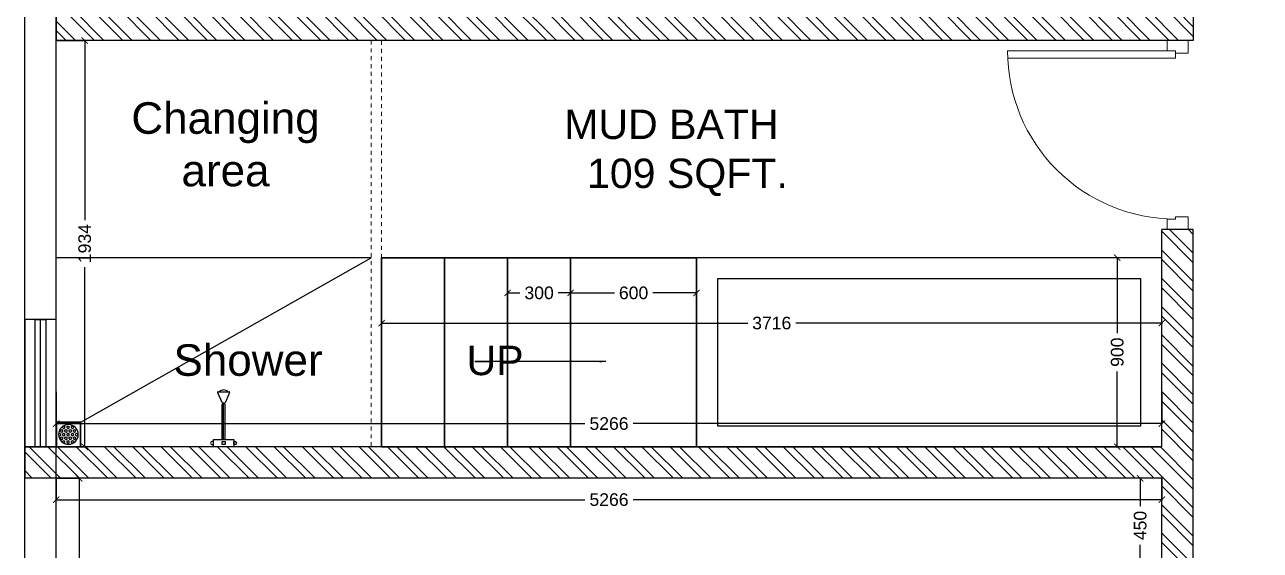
# Model space of a CAD drawing. Header units: millimetres. Extents: x 1464389 to 1998638, y -29162 to 256806.
# Drawn here: x 1949112 to 1954997, y 208510 to 211012 of the extents above; entities that cross this region are included whole.
import ezdxf

# ---------------------------------------------------------------- set-up
doc = ezdxf.new("R2010")
doc.units = ezdxf.units.MM
doc.header["$LTSCALE"] = 15
doc.header["$PDMODE"] = 35
doc.linetypes.add('JIS_02_1.2', pattern=[2.5, 1.25, -1.25])
doc.layers.get('0').update_dxf_attribs({"lineweight": 5})
for name, color, linetype in [('A-WNDW', 4, 'Continuous'), ('COLUMN', 14, 'Continuous'), ('GFC Walls', 14, 'Continuous'), ('LS_DR_Washbasin', 165, 'Continuous'), ('NEW WALL', 5, 'Continuous'), ('Text', 250, 'Continuous')]:
    doc.layers.add(name, color=color, linetype=linetype)
for name, color, linetype, lineweight in [('DOOR', 124, 'Continuous', 9), ('floor raising', 210, 'Continuous', 9), ('hidden line', 251, 'JIS_02_1.2', 20), ('ledge wall line', 252, 'Continuous', 13), ('wall', 50, 'Continuous', 30)]:
    doc.layers.add(name, color=color, linetype=linetype, lineweight=lineweight)
doc.layers.add('Furnitures', color=7, linetype='Continuous', lineweight=25, true_color=0x753b00)
doc.layers.add('TEXTS', color=7, linetype='Continuous', true_color=0x636466)
doc.styles.add('ARIAL', font='arial.ttf')
doc.dimstyles.new('SC-25', dxfattribs={"dimtxt": 60, "dimasz": 30, "dimexe": 0, "dimexo": 0, "dimgap": 25, "dimtad": 0, "dimdec": 0, "dimzin": 0, "dimdsep": 46, "dimtxsty": 'ARIAL', "dimblk": 'ARCHTICK', "dimcen": 0.09, "dimdle": 3, "dimclrd": 251, "dimclre": 251, "dimclrt": 1, "dimadec": 0, "dimazin": 0, "dimtfac": 1, "dimtdec": 0, "dimtofl": 0, "dimtmove": 0, "dimatfit": 2, "dimfxl": 100, "dimtolj": 1, "dimtzin": 0, "dimarcsym": 0})

# ---------------------------------------------------------------- blocks, each defined once
blk = doc.blocks.new('_ArchTick')
at = {"color": 0, "linetype": 'ByBlock', "const_width": 0.15}
blk.add_lwpolyline([(-0.5, -0.5), (0.5, 0.5)], dxfattribs=at)
blk = doc.blocks.new('*D3289')
at = {"layer": 'COLUMN', "color": 251, "lineweight": -2, "transparency": 16777216}
for p, q in [((1950808.7, 209591.2), (1952555.2, 209591.2)), ((1950811.7, 209508), (1950811.7, 209591.2)), ((1954530.7, 209591.2), (1952784.3, 209591.2)), ((1954527.7, 209508), (1954527.7, 209591.2))]:
    blk.add_line(p, q, dxfattribs=at)
at = {"layer": 'Defpoints', "color": 0, "transparency": 16777216}
for p in [(1950811.7, 209591.2), (1950811.7, 209508), (1954527.7, 209508)]:
    blk.add_point(p, dxfattribs=at)
at = {"layer": 'COLUMN', "color": 251, "lineweight": -2, "transparency": 16777216, "xscale": 30, "yscale": 30, "zscale": 30, "rotation": 180}
blk.add_blockref('_ArchTick', (1950811.7, 209591.2), dxfattribs=at)
at = {"layer": 'COLUMN', "color": 251, "lineweight": -2, "transparency": 16777216, "xscale": 30, "yscale": 30, "zscale": 30}
blk.add_blockref('_ArchTick', (1954527.7, 209591.2), dxfattribs=at)
at = {"layer": 'COLUMN', "color": 1, "transparency": 16777216, "insert": (1952669.7, 209591.2), "char_height": 60, "attachment_point": 5, "style": 'ARIAL', "bg_fill": 3, "box_fill_scale": 1.1, "bg_fill_color": 256, "bg_fill_true_color": 13158600, "bg_fill_transparency": 0}
blk.add_mtext('\\A1;3716', dxfattribs=at)
blk = doc.blocks.new('*D3290')
at = {"layer": 'COLUMN', "color": 251, "lineweight": -2, "transparency": 16777216}
for p, q in [((1954315.4, 209905.6), (1954315.4, 209543.8)), ((1954527.7, 209902.6), (1954315.4, 209902.6)), ((1954315.4, 208999.6), (1954315.4, 209361.4)), ((1954527.7, 209002.6), (1954315.4, 209002.6))]:
    blk.add_line(p, q, dxfattribs=at)
at = {"layer": 'Defpoints', "color": 0, "transparency": 16777216}
for p in [(1954315.4, 209902.6), (1954527.7, 209902.6), (1954527.7, 209002.6)]:
    blk.add_point(p, dxfattribs=at)
at = {"layer": 'COLUMN', "color": 251, "lineweight": -2, "transparency": 16777216, "xscale": 30, "yscale": 30, "zscale": 30}
for p, rotation in [((1954315.4, 209902.6), 90), ((1954315.4, 209002.6), 270)]:
    blk.add_blockref('_ArchTick', p, dxfattribs=dict(at, rotation=rotation))
at = {"layer": 'COLUMN', "color": 1, "transparency": 16777216, "insert": (1954315.4, 209452.6), "char_height": 60, "attachment_point": 5, "rotation": 90, "style": 'ARIAL', "bg_fill": 3, "box_fill_scale": 1.1, "bg_fill_color": 256, "bg_fill_true_color": 13158600, "bg_fill_transparency": 0}
blk.add_mtext('\\A1;900', dxfattribs=at)
blk = doc.blocks.new('*D3291')
at = {"layer": 'COLUMN', "color": 251, "lineweight": -2, "transparency": 16777216}
for p, q in [((1951711.7, 209902.6), (1951711.7, 209734.7)), ((1952311.7, 209902.6), (1952311.7, 209734.7)), ((1951708.7, 209734.7), (1951920.4, 209734.7)), ((1952314.7, 209734.7), (1952103.1, 209734.7))]:
    blk.add_line(p, q, dxfattribs=at)
at = {"layer": 'Defpoints', "color": 0, "transparency": 16777216}
for p in [(1951711.7, 209902.6), (1952311.7, 209902.6), (1951711.7, 209734.7)]:
    blk.add_point(p, dxfattribs=at)
at = {"layer": 'COLUMN', "color": 251, "lineweight": -2, "transparency": 16777216, "xscale": 30, "yscale": 30, "zscale": 30, "rotation": 180}
blk.add_blockref('_ArchTick', (1951711.7, 209734.7), dxfattribs=at)
at = {"layer": 'COLUMN', "color": 251, "lineweight": -2, "transparency": 16777216, "xscale": 30, "yscale": 30, "zscale": 30}
blk.add_blockref('_ArchTick', (1952311.7, 209734.7), dxfattribs=at)
at = {"layer": 'COLUMN', "color": 1, "transparency": 16777216, "insert": (1952011.7, 209734.7), "char_height": 60, "attachment_point": 5, "style": 'ARIAL', "bg_fill": 3, "box_fill_scale": 1.1, "bg_fill_color": 256, "bg_fill_true_color": 13158600, "bg_fill_transparency": 0}
blk.add_mtext('\\A1;600', dxfattribs=at)
blk = doc.blocks.new('*D3292')
at = {"layer": 'COLUMN', "color": 251, "lineweight": -2, "transparency": 16777216}
for p, q in [((1951411.7, 209902.6), (1951411.7, 209734.7)), ((1951711.7, 209902.6), (1951711.7, 209734.7)), ((1951408.7, 209734.7), (1951470.6, 209734.7)), ((1951714.7, 209734.7), (1951652.9, 209734.7))]:
    blk.add_line(p, q, dxfattribs=at)
at = {"layer": 'Defpoints', "color": 0, "transparency": 16777216}
for p in [(1951411.7, 209902.6), (1951711.7, 209902.6), (1951411.7, 209734.7)]:
    blk.add_point(p, dxfattribs=at)
at = {"layer": 'COLUMN', "color": 251, "lineweight": -2, "transparency": 16777216, "xscale": 30, "yscale": 30, "zscale": 30, "rotation": 180}
blk.add_blockref('_ArchTick', (1951411.7, 209734.7), dxfattribs=at)
at = {"layer": 'COLUMN', "color": 251, "lineweight": -2, "transparency": 16777216, "xscale": 30, "yscale": 30, "zscale": 30}
blk.add_blockref('_ArchTick', (1951711.7, 209734.7), dxfattribs=at)
at = {"layer": 'COLUMN', "color": 1, "transparency": 16777216, "insert": (1951561.7, 209734.7), "char_height": 60, "attachment_point": 5, "style": 'ARIAL', "bg_fill": 3, "box_fill_scale": 1.1, "bg_fill_color": 256, "bg_fill_true_color": 13158600, "bg_fill_transparency": 0}
blk.add_mtext('\\A1;300', dxfattribs=at)
blk = doc.blocks.new('*D3306')
at = {"layer": 'Defpoints', "color": 0, "transparency": 16777216}
for p in [(1949261.7, 209263.7), (1954527.7, 209263.7), (1954527.7, 209112.5)]:
    blk.add_point(p, dxfattribs=at)
at = {"layer": 'floor raising', "color": 251, "lineweight": -2, "transparency": 16777216}
for p, q in [((1949261.7, 209263.7), (1949261.7, 209112.5)), ((1954527.7, 209263.7), (1954527.7, 209112.5)), ((1949258.7, 209112.5), (1951780.1, 209112.5)), ((1954530.7, 209112.5), (1952009.3, 209112.5))]:
    blk.add_line(p, q, dxfattribs=at)
at = {"layer": 'floor raising', "color": 251, "lineweight": -2, "transparency": 16777216, "xscale": 30, "yscale": 30, "zscale": 30, "rotation": 180}
blk.add_blockref('_ArchTick', (1949261.7, 209112.5), dxfattribs=at)
at = {"layer": 'floor raising', "color": 251, "lineweight": -2, "transparency": 16777216, "xscale": 30, "yscale": 30, "zscale": 30}
blk.add_blockref('_ArchTick', (1954527.7, 209112.5), dxfattribs=at)
at = {"layer": 'floor raising', "color": 1, "transparency": 16777216, "insert": (1951894.7, 209112.5), "char_height": 60, "attachment_point": 5, "style": 'ARIAL', "bg_fill": 3, "box_fill_scale": 1.1, "bg_fill_color": 256, "bg_fill_true_color": 13158600, "bg_fill_transparency": 0}
blk.add_mtext('\\A1;5266', dxfattribs=at)
blk = doc.blocks.new('*D3307')
at = {"layer": 'Defpoints', "color": 0, "transparency": 16777216}
for p in [(1949261.7, 210936.6), (1949397.5, 210936.6), (1949261.7, 209002.6)]:
    blk.add_point(p, dxfattribs=at)
at = {"layer": 'floor raising', "color": 251, "lineweight": -2, "transparency": 16777216}
for p, q in [((1949261.7, 210936.6), (1949397.5, 210936.6)), ((1949397.5, 210939.6), (1949397.5, 210081.3)), ((1949397.5, 208999.6), (1949397.5, 209858)), ((1949261.7, 209002.6), (1949397.5, 209002.6))]:
    blk.add_line(p, q, dxfattribs=at)
at = {"layer": 'floor raising', "color": 251, "lineweight": -2, "transparency": 16777216, "xscale": 30, "yscale": 30, "zscale": 30}
for p, rotation in [((1949397.5, 210936.6), 90), ((1949397.5, 209002.6), 270)]:
    blk.add_blockref('_ArchTick', p, dxfattribs=dict(at, rotation=rotation))
at = {"layer": 'floor raising', "color": 1, "transparency": 16777216, "insert": (1949397.5, 209969.6), "char_height": 60, "attachment_point": 5, "rotation": 90, "style": 'ARIAL', "bg_fill": 3, "box_fill_scale": 1.1, "bg_fill_color": 256, "bg_fill_true_color": 13158600, "bg_fill_transparency": 0}
blk.add_mtext('\\A1;1934', dxfattribs=at)
blk = doc.blocks.new('*D3308')
at = {"layer": 'Defpoints', "color": 0, "transparency": 16777216}
for p in [(1949261.7, 208852.6), (1949261.7, 206843.4), (1949371.2, 206843.4)]:
    blk.add_point(p, dxfattribs=at)
at = {"layer": 'floor raising', "color": 251, "lineweight": -2, "transparency": 16777216}
for p, q in [((1949371.2, 208855.6), (1949371.2, 207963.2)), ((1949261.7, 208852.6), (1949371.2, 208852.6)), ((1949371.2, 206840.4), (1949371.2, 207732.9)), ((1949261.7, 206843.4), (1949371.2, 206843.4))]:
    blk.add_line(p, q, dxfattribs=at)
at = {"layer": 'floor raising', "color": 251, "lineweight": -2, "transparency": 16777216, "xscale": 30, "yscale": 30, "zscale": 30}
for p, rotation in [((1949371.2, 208852.6), 90), ((1949371.2, 206843.4), 270)]:
    blk.add_blockref('_ArchTick', p, dxfattribs=dict(at, rotation=rotation))
at = {"layer": 'floor raising', "color": 1, "transparency": 16777216, "insert": (1949371.2, 207848), "char_height": 60, "attachment_point": 5, "rotation": 90, "style": 'ARIAL', "bg_fill": 3, "box_fill_scale": 1.1, "bg_fill_color": 256, "bg_fill_true_color": 13158600, "bg_fill_transparency": 0}
blk.add_mtext('\\A1;2009', dxfattribs=at)
blk = doc.blocks.new('*D3309')
at = {"layer": 'Defpoints', "color": 0, "transparency": 16777216}
for p in [(1949261.7, 208852.6), (1954527.7, 208852.6), (1954527.7, 208750.5)]:
    blk.add_point(p, dxfattribs=at)
at = {"layer": 'floor raising', "color": 251, "lineweight": -2, "transparency": 16777216}
for p, q in [((1949261.7, 208852.6), (1949261.7, 208750.5)), ((1954527.7, 208852.6), (1954527.7, 208750.5)), ((1949258.7, 208750.5), (1951780.1, 208750.5)), ((1954530.7, 208750.5), (1952009.3, 208750.5))]:
    blk.add_line(p, q, dxfattribs=at)
at = {"layer": 'floor raising', "color": 251, "lineweight": -2, "transparency": 16777216, "xscale": 30, "yscale": 30, "zscale": 30, "rotation": 180}
blk.add_blockref('_ArchTick', (1949261.7, 208750.5), dxfattribs=at)
at = {"layer": 'floor raising', "color": 251, "lineweight": -2, "transparency": 16777216, "xscale": 30, "yscale": 30, "zscale": 30}
blk.add_blockref('_ArchTick', (1954527.7, 208750.5), dxfattribs=at)
at = {"layer": 'floor raising', "color": 1, "transparency": 16777216, "insert": (1951894.7, 208750.5), "char_height": 60, "attachment_point": 5, "style": 'ARIAL', "bg_fill": 3, "box_fill_scale": 1.1, "bg_fill_color": 256, "bg_fill_true_color": 13158600, "bg_fill_transparency": 0}
blk.add_mtext('\\A1;5266', dxfattribs=at)
blk = doc.blocks.new('*D3311')
at = {"layer": 'Defpoints', "color": 0, "transparency": 16777216}
for p in [(1954424.6, 208852.6), (1954527.7, 208852.6), (1954527.7, 208402.6)]:
    blk.add_point(p, dxfattribs=at)
at = {"layer": 'floor raising', "color": 251, "lineweight": -2, "transparency": 16777216}
for p, q in [((1954424.6, 208855.6), (1954424.6, 208720)), ((1954527.7, 208852.6), (1954424.6, 208852.6)), ((1954424.6, 208399.6), (1954424.6, 208535.2)), ((1954527.7, 208402.6), (1954424.6, 208402.6))]:
    blk.add_line(p, q, dxfattribs=at)
at = {"layer": 'floor raising', "color": 251, "lineweight": -2, "transparency": 16777216, "xscale": 30, "yscale": 30, "zscale": 30}
for p, rotation in [((1954424.6, 208852.6), 90), ((1954424.6, 208402.6), 270)]:
    blk.add_blockref('_ArchTick', p, dxfattribs=dict(at, rotation=rotation))
at = {"layer": 'floor raising', "color": 1, "transparency": 16777216, "insert": (1954424.6, 208627.6), "char_height": 60, "attachment_point": 5, "rotation": 90, "style": 'ARIAL', "bg_fill": 3, "box_fill_scale": 1.1, "bg_fill_color": 256, "bg_fill_true_color": 13158600, "bg_fill_transparency": 0}
blk.add_mtext('\\A1;450', dxfattribs=at)
blk = doc.blocks.new('Z$W@#3D1C198D')
at = {"layer": 'LS_DR_Washbasin'}
for p, q in [((-15.17, 27.51), (-13.09, 22.61)), ((-14.98, 27.86), (-9.26, 27.86)), ((-9.03, 27.51), (-11.11, 22.61)), ((-11.27, 21.54), (-12.92, 21.54)), ((-12.92, 3.56), (-12.92, 21.54)), ((-12.1, 3.56), (-12.1, 21.54)), ((-11.27, 3.56), (-11.27, 21.54)), ((-12.1, 10.53), (-12.1, 12.42)), ((-17.33, 2.43), (-18.06, 2.43)), ((-18.06, 0.97), (-17.33, 0.97)), ((-17.33, 3.56), (-6.87, 3.56)), ((-17.33, -0.16), (-17.33, 3.56)), ((-17.33, 0.97), (-17.33, 2.43)), ((-12.83, 2.43), (-11.37, 2.43)), ((-12.83, 0.97), (-12.83, 2.43)), ((-11.37, 0.97), (-12.83, 0.97)), ((-11.37, 2.43), (-11.37, 0.97)), ((-6.87, 3.56), (-6.87, -0.16)), ((-6.87, 2.43), (-6.14, 2.43)), ((-6.87, 0.97), (-6.87, 2.43)), ((-6.14, 0.97), (-6.87, 0.97)), ((-6.87, -0.16), (-17.33, -0.16))]:
    blk.add_line(p, q, dxfattribs=at)
for centre, major_axis, start_param, end_param in [((-14.94, 27.61), (0.175, 0.175), 0.79391, 2.757406), ((-12.1, 25.79), (2.15, 2.15), 6.248859, 7.890647), ((-9.26, 27.61), (-0.175, 0.175), 3.526002, 5.489497), ((-12.33, 22.93), (0.583, 0.583), 2.757406, 3.935503), ((-12.1, 21.66), (-0.355, 0.355), 3.685936, 7.309861), ((-11.87, 22.93), (0.583, 0.583), 3.918701, 5.096798), ((-18.06, 1.7), (-0.516, 0.516), -0.785287, 2.356306), ((-6.14, 1.7), (-0.516, 0.516), 2.356306, 5.497898)]:
    blk.add_ellipse(centre, major_axis=major_axis, ratio=1, start_param=start_param, end_param=end_param, dxfattribs=at)
blk = doc.blocks.new('Z$W@#4FB1354E')
at = {"layer": 'LS_DR_Washbasin'}
h = blk.add_hatch(dxfattribs=at)
h.set_pattern_fill('HEX', color=256, scale=5, angle=360, style=0)
h.set_pattern_definition([(360, (3601.4866, -3857.5391), (7e-11, 1.08253175), [0.625, -1.25]), (120, (3601.4866, -3857.5391), (-0.9375, -0.54126588), [0.625, -1.25]), (60, (3602.1116, -3857.5391), (-0.9375, 0.54126588), [0.625, -1.25])])
edge = h.paths.add_edge_path()
edge.add_arc((-30.12, 10.96), 5, -90, 270, ccw=False)
for points in [[(-23.84, 4.68), (-36.34, 4.68), (-36.34, 17.18), (-23.84, 17.18)], [(-23.95, 4.79), (-36.23, 4.79), (-36.23, 17.06), (-23.95, 17.06)]]:
    blk.add_lwpolyline(points, close=True, dxfattribs=at)
blk.add_circle((-30.09, 10.93), 5, dxfattribs=at)
blk = doc.blocks.new('outer wall')
at = {"layer": 'A-WNDW', "ltscale": 0.5}
for points in [[(874916.9, -148960.9), (875066.9, -148960.9), (875066.9, -148355.9), (874916.9, -148355.9)], [(874966.9, -148960.9), (874966.9, -148355.9), (875016.9, -148355.9), (875016.9, -148960.9)]]:
    blk.add_lwpolyline(points, close=True, dxfattribs=at)
blk.add_lwpolyline([(874991.9, -148960.9), (874991.9, -148355.9)], dxfattribs=at)
at = {"layer": 'GFC Walls'}
for p, q in [((874916.9, -152620.1), (874916.9, -142290.9)), ((875066.9, -152620.1), (875066.9, -142388.4))]:
    blk.add_line(p, q, dxfattribs=at)
blk = doc.blocks.new('D900')
for points in [[(0, 840), (0, 900), (100, 900), (100, 850), (60, 850), (60, 840)], [(0, 60), (0, 0), (100, 0), (100, 50), (60, 50), (60, 60)]]:
    blk.add_lwpolyline(points, close=True)
blk.add_lwpolyline([(60, 850, -0.414214), (860, 50), (60, 50), (60, 85), (859.2, 85)], format="xyb")
blk = doc.blocks.new('DOOR')
at = {"layer": 'DOOR', "rotation": 180}
blk.add_blockref('D900', (880457.9, -147026.9), dxfattribs=at)
blk.add_blockref('D900', (880457.9, -147026.9), dxfattribs=at)
blk = doc.blocks.new('INTRNAL WALLS')
at = {"layer": 'ledge wall line'}
h = blk.add_hatch(dxfattribs=at)
h.set_pattern_fill('ANSI32', color=256, scale=10, angle=90)
h.paths.add_polyline_path([(881832.9, -153970.1), (884112.1, -153970.1), (884112.1, -153820.1), (881682.9, -153820.1), (881682.9, -157110.1), (881832.9, -157110.1)])
h.paths.add_polyline_path([(882311.7, -149582.3), (883965, -149582.3), (883964.8, -149432.3), (881861.7, -149432.3), (881861.7, -147926.9), (881711.7, -147926.9), (881711.7, -149582.3), (882161.7, -149582.3), (882161.7, -152470.1), (881711.7, -152470.1), (881711.7, -152620.1), (883962.1, -152620.1), (883962.1, -152820.1), (884112.1, -152820.1), (884112.1, -152470.1), (882311.7, -152470.1)])
h.paths.add_polyline_path([(880482.9, -151120.1), (875066.9, -151120.1), (875066.9, -151270.1), (876949.9, -151270.1), (876949.9, -152620.1), (877891.2, -152620.1), (877891.2, -152470.1), (877099.9, -152470.1), (877099.9, -151270.1), (878641.4, -151270.1), (878641.4, -152620.1), (878787.5, -152620.1), (878787.5, -151270.1), (878932.9, -151270.1), (880332.9, -151270.1), (880332.9, -152470.1), (879537.7, -152470.1), (879537.7, -152620.1), (880332.9, -152620.1), (880332.9, -152910.7), (880482.9, -152910.7)])
h.paths.add_polyline_path([(880482.9, -148960.9), (880482.9, -147926.9), (880332.9, -147926.9), (880332.9, -148960.9), (874916.9, -148960.9), (874916.9, -149110.9), (880332.9, -149110.9), (880332.9, -150220.1), (880482.9, -150220.1)])
h.paths.add_polyline_path([(880482.9, -146876.9), (877312.6, -146876.9), (877312.6, -144170.9), (880332.9, -144645.5), (880332.9, -145976.9), (880482.9, -145976.9), (880482.9, -144517.2), (876790.9, -143937), (876790.9, -143774.9), (876640.9, -143774.9), (876640.9, -144065.3), (877162.6, -144147.3), (877162.6, -146876.9), (875066.9, -146876.9), (875066.9, -147026.9), (880482.9, -147026.9)])
h.paths.add_polyline_path([(884112.1, -145078.1), (881711.7, -144708.4), (881711.7, -145076.9), (881861.7, -145076.9), (881861.7, -144883.2), (883962.1, -145206.8), (883962.1, -146876.9), (881711.7, -146876.9), (881711.7, -147026.9), (883962.1, -147026.9), (883967.2, -151569.4), (884117.2, -151569.4)])
h.paths.add_polyline_path([(886926.9, -144297.6), (886776.9, -144274.5), (886776.9, -148282.3), (884114.6, -148282.3), (884114.7, -148432.3), (886926.9, -148432.3)])
h.paths.add_polyline_path([(889910.9, -149432.3), (889910.9, -144757.5), (889760.9, -144734.2), (889760.9, -149432.3), (886221.1, -149432.3), (886221.1, -149582.3), (889760.9, -149582.3), (889760.9, -155900.1), (889910.9, -155900.1)])
h.paths.add_polyline_path([(881637.9, -158065.1), (881682.9, -158065.1), (881682.9, -157965.1), (881537.9, -157965.1), (881537.9, -159250.4), (881637.9, -159250.4)])
h.paths.add_polyline_path([(882036.8, -160000.4), (881537.9, -160000.4), (881537.9, -160100.4), (882036.8, -160100.4)])
h.paths.add_polyline_path([(884112.1, -154870.1), (883962.1, -154870.1), (883962.1, -157860.1), (884112.1, -157860.1)])
h.paths.add_polyline_path([(880782.9, -155840), (880482.9, -155840), (880482.9, -153810.7), (878182.9, -153810.7), (878182.9, -153970.1), (880332.9, -153970.1), (880332.9, -155840), (878332.9, -155840), (878332.9, -154720.1), (878182.9, -154720.1), (878182.9, -155840), (877312.6, -155840), (877162.6, -155840), (877162.6, -157110.2), (877312.6, -157110.2), (877312.6, -155990), (880783, -155987.3)])
h.paths.add_polyline_path([(876412.6, -155840), (875066.9, -155840), (875066.9, -155990), (876412.6, -155990)])
h.paths.add_polyline_path([(876862.6, -157860), (875066.9, -157860), (875066.9, -158010), (876862.6, -158010)])
h.paths.add_polyline_path([(876791.2, -142736.2), (876640.9, -142713.9), (876640.9, -142875.9), (876791.2, -142875.9)])
h.paths.add_polyline_path([(884112.1, -143864.2), (883962.1, -143840.9), (883962.1, -144155.2), (884112.1, -144155.2)])
at = {"layer": 'NEW WALL'}
for p, q in [((875066.9, -146876.9), (875066.9, -147026.9)), ((880482.9, -146876.9), (880482.9, -147026.9)), ((880482.9, -147026.9), (875066.9, -147026.9)), ((880332.9, -148960.9), (880332.9, -147926.9)), ((880482.9, -147926.9), (880332.9, -147926.9)), ((880482.9, -148960.9), (880482.9, -147926.9)), ((880332.9, -148960.9), (874916.9, -148960.9)), ((874916.9, -148960.9), (874916.9, -149110.9)), ((880482.9, -150220.1), (880482.9, -148960.9)), ((880332.9, -149110.9), (874916.9, -149110.9)), ((880332.9, -150220.1), (880332.9, -149110.9))]:
    blk.add_line(p, q, dxfattribs=at)

msp = doc.modelspace()

# ---------------------------------------------------------------- linework, layer by layer
at = {"layer": 'Furnitures'}
for points in [[(1952311.7, 209902.6), (1952311.7, 209002.6), (1954527.7, 209002.6), (1954527.7, 209902.6)], [(1952411.7, 209802.6), (1952411.7, 209102.6), (1954427.7, 209102.6), (1954427.7, 209802.6)]]:
    msp.add_lwpolyline(points, close=True, dxfattribs=at)
at = {"layer": 'hidden line'}
msp.add_lwpolyline([(1950761.7, 209002.6), (1950811.7, 209002.6), (1950811.7, 210936.6), (1950761.7, 210936.6)], close=True, dxfattribs=at)
at = {"layer": 'wall'}
for points in [[(1950811.7, 209902.6), (1951111.7, 209902.6), (1951111.7, 209002.6), (1950811.7, 209002.6)], [(1951111.7, 209902.6), (1951411.7, 209902.6), (1951411.7, 209002.6), (1951111.7, 209002.6)], [(1951411.7, 209902.6), (1951711.7, 209902.6), (1951711.7, 209002.6), (1951411.7, 209002.6)], [(1951711.7, 209902.6), (1952311.7, 209902.6), (1952311.7, 209002.6), (1951711.7, 209002.6)]]:
    msp.add_lwpolyline(points, close=True, dxfattribs=at)

# ---------------------------------------------------------------- texts
at = {"layer": 'Text', "ltscale": 0.25, "style": 'ARIAL'}
for s, width, insert, char_height, attachment_point in [('\\pxqc;Changing \\Parea', 1302.77, (1949416.8, 210240.2), 150, 7), ('\\pxt5;MUD BATH\\P  109 SQFT.', 1689.485, (1951681.3, 210195.7), 140, 7), ('\\pxqc;Shower', 1302.77, (1949524, 209490.2), 150, 1), ('\\pxt5;UP', 1689.485, (1951216.2, 209341.4), 140, 7)]:
    msp.add_mtext_dynamic_manual_height_columns(s, width=width, gutter_width=250, heights=[0], dxfattribs=dict(at, insert=insert, char_height=char_height, attachment_point=attachment_point))

# ---------------------------------------------------------------- dimensions: what is measured, and where the dimension line sits
at = {"layer": 'floor raising'}
dim = msp.add_linear_dim(base=(1949371.2, 206843.4), p1=(1949261.7, 208852.6), p2=(1949261.7, 206843.4), angle=90, dimstyle='SC-25', override={"dimtfill": 1, "dimarcsym": 1}, dxfattribs=at)
dim.commit()
dim.dimension.update_dxf_attribs({"geometry": '*D3308', "text_midpoint": (1949371.2, 207848)})

# ---------------------------------------------------------------- leaders
at = {"layer": 'TEXTS'}
msp.add_leader([(1951880.1, 209408.2), (1951256, 209408.2), (1951325.3, 209408.2)], dimstyle='SC-25', override={"dimtad": 0}, dxfattribs=at)

# ---------------------------------------------------------------- next in the draw order: dimensions: what is measured, and where the dimension line sits
at = {"layer": 'COLUMN', "color": 240, "true_color": 0xed1f24}
for base, p1, p2, picture, middle in [((1951711.7, 209734.7), (1952311.7, 209902.6), (1951711.7, 209902.6), '*D3291', (1952011.7, 209734.7)), ((1950811.7, 209591.2), (1954527.7, 209508), (1950811.7, 209508), '*D3289', (1952669.7, 209591.2))]:
    dim = msp.add_linear_dim(base=base, p1=p1, p2=p2, dimstyle='SC-25', override={"dimtfill": 1, "dimarcsym": 1}, dxfattribs=at)
    dim.commit()
    dim.dimension.update_dxf_attribs({"geometry": picture, "text_midpoint": middle})
at = {"layer": 'floor raising'}
dim = msp.add_linear_dim(base=(1954527.7, 208750.5), p1=(1949261.7, 208852.6), p2=(1954527.7, 208852.6), dimstyle='SC-25', override={"dimtfill": 1, "dimarcsym": 1}, dxfattribs=at)
dim.commit()
dim.dimension.update_dxf_attribs({"geometry": '*D3309', "text_midpoint": (1951894.7, 208750.5)})

# ---------------------------------------------------------------- next in the draw order: dimensions: what is measured, and where the dimension line sits
at = {"layer": 'COLUMN', "color": 240, "true_color": 0xed1f24}
dim = msp.add_linear_dim(base=(1954315.4, 209902.6), p1=(1954527.7, 209002.6), p2=(1954527.7, 209902.6), angle=90, dimstyle='SC-25', override={"dimtfill": 1, "dimarcsym": 1}, dxfattribs=at)
dim.commit()
dim.dimension.update_dxf_attribs({"geometry": '*D3290', "text_midpoint": (1954315.4, 209452.6)})
dim = msp.add_linear_dim(base=(1951411.7, 209734.7), p1=(1951711.7, 209902.6), p2=(1951411.7, 209902.6), dimstyle='SC-25', override={"dimtfill": 1, "dimarcsym": 1}, dxfattribs=at)
dim.commit()
dim.dimension.update_dxf_attribs({"geometry": '*D3292', "text_midpoint": (1951561.7, 209734.7)})
at = {"layer": 'floor raising'}
dim = msp.add_linear_dim(base=(1954424.6, 208852.6), p1=(1954527.7, 208402.6), p2=(1954527.7, 208852.6), angle=90, dimstyle='SC-25', override={"dimtfill": 1, "dimarcsym": 1}, dxfattribs=at)
dim.commit()
dim.dimension.update_dxf_attribs({"geometry": '*D3311', "text_midpoint": (1954424.6, 208627.6)})

# ---------------------------------------------------------------- next in the draw order: dimensions: what is measured, and where the dimension line sits
dim = msp.add_linear_dim(base=(1954527.7, 209112.5), p1=(1949261.7, 209263.7), p2=(1954527.7, 209263.7), dimstyle='SC-25', override={"dimtfill": 1, "dimarcsym": 1}, dxfattribs=at)
dim.commit()
dim.dimension.update_dxf_attribs({"geometry": '*D3306', "text_midpoint": (1951894.7, 209112.5)})

# ---------------------------------------------------------------- next in the draw order: block references
msp.add_blockref('DOOR', (1074194.8, 357963.5))
at = {"layer": 'LS_DR_Washbasin', "xscale": 9.335193958499852, "yscale": 9.335193958499852, "zscale": 9.335193958499852}
msp.add_blockref('Z$W@#3D1C198D', (1950172.1, 209004.1), dxfattribs=at)

# ---------------------------------------------------------------- next in the draw order: dimensions: what is measured, and where the dimension line sits
at = {"layer": 'floor raising'}
dim = msp.add_linear_dim(base=(1949397.5, 210936.6), p1=(1949261.7, 209002.6), p2=(1949261.7, 210936.6), angle=90, dimstyle='SC-25', override={"dimtfill": 1, "dimarcsym": 1}, dxfattribs=at)
dim.commit()
dim.dimension.update_dxf_attribs({"geometry": '*D3307', "text_midpoint": (1949397.5, 209969.6)})

# ---------------------------------------------------------------- next in the draw order: linework, layer by layer
at = {"layer": 'LS_DR_Washbasin'}
for p, q in [((1950761.7, 209902.6), (1949261.7, 209902.6)), ((1949378.4, 209119.3), (1950761.7, 209902.6))]:
    msp.add_line(p, q, dxfattribs=at)

# ---------------------------------------------------------------- next in the draw order: block references
for name in ['outer wall', 'INTRNAL WALLS']:
    msp.add_blockref(name, (1074194.8, 357963.5))
at = {"layer": 'LS_DR_Washbasin', "xscale": -9.335193958499852, "yscale": 9.335193958499852, "zscale": 9.33519395849985, "rotation": 270}
msp.add_blockref('Z$W@#4FB1354E', (1949218, 209341.9), dxfattribs=at)

doc.saveas('drawing.dxf')
